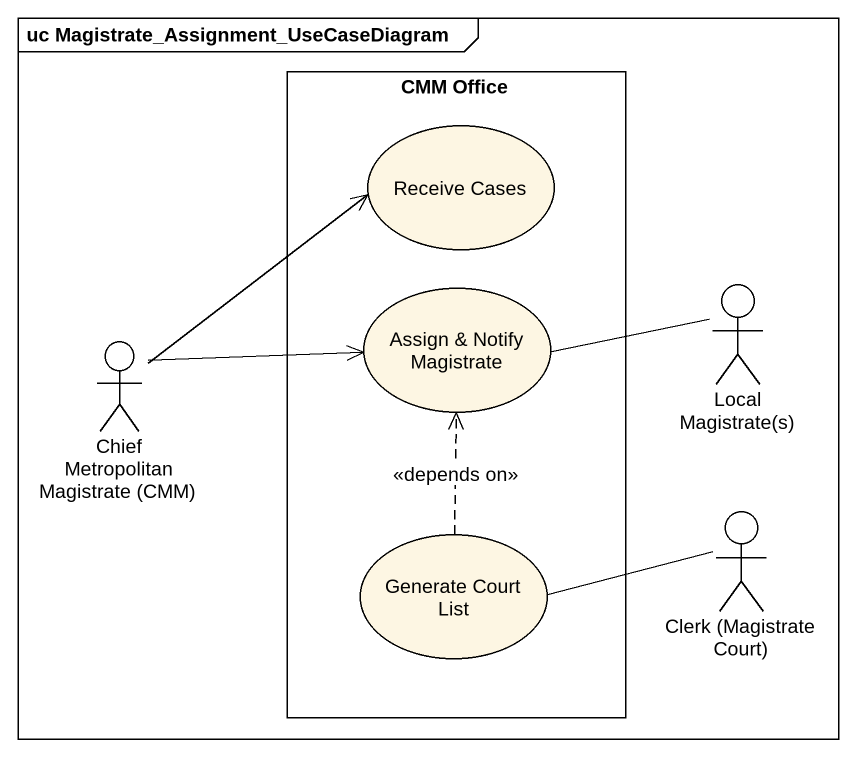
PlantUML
@startuml
mainframe uc Magistrate_Assignment_UseCaseDiagram
rectangle "CMM Office" as CMM_Office {
  usecase "Receive Cases" as Receive_Cases
  usecase "Assign & Notify Magistrate" as Assign_Notify_Magistrate
  usecase "Generate Court List" as Generate_Court_List
}
actor "Local Magistrate(s)" as Local_Magistrate_s
actor "Chief Metropolitan Magistrate (CMM)" as Chief_Metropolitan
actor "Clerk (Magistrate Court)" as Clerk_Magistrate_Court
Local_Magistrate_s -left- Assign_Notify_Magistrate
Chief_Metropolitan -up-> Receive_Cases
Chief_Metropolitan -right-> Assign_Notify_Magistrate
Generate_Court_List .up.> Assign_Notify_Magistrate : <<depends on>>
Clerk_Magistrate_Court -left- Generate_Court_List
@enduml
